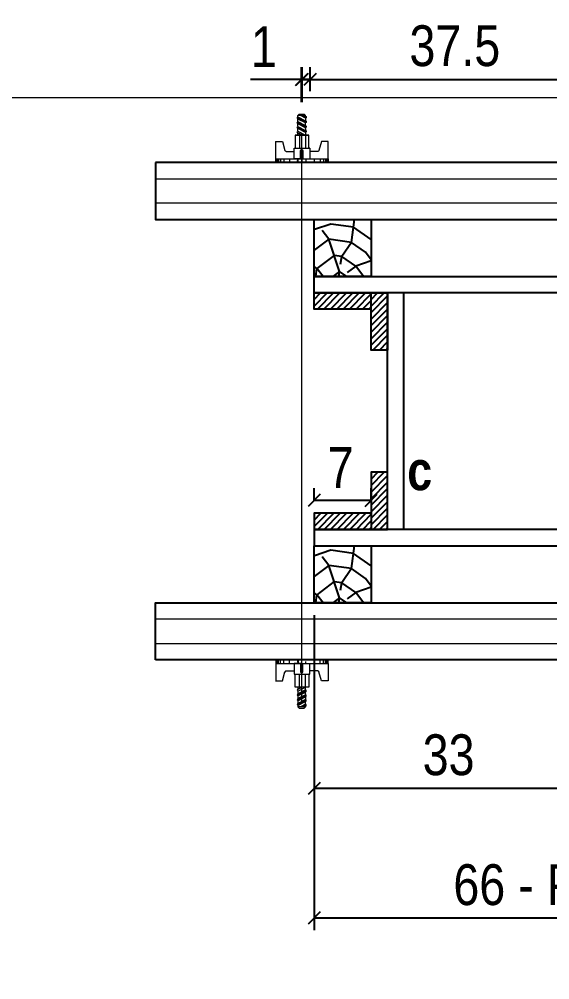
# Model space of a CAD drawing. Extents: x 2282 to 12463, y 760 to 16806.
# Drawn here: x 3115.1 to 3245.4, y 12692.1 to 12927.7 of the extents above; entities that cross this region are included whole.
import ezdxf

# ---------------------------------------------------------------- set-up
doc = ezdxf.new("R2010")
doc.units = 0
doc.layers.add('CARIMBO', color=255, linetype='Continuous', lineweight=9)
doc.layers.add('Hachura', color=251, linetype='Continuous', lineweight=9)
for name, color, linetype in [('COTA', 241, 'Continuous'), ('GRAVATA', 2, 'Continuous'), ('NOMENCLATURA', 7, 'Continuous'), ('Painéis', 200, 'Continuous'), ('PONTALETE', 7, 'Continuous'), ('SARRAFO', 251, 'Continuous')]:
    doc.layers.add(name, color=color, linetype=linetype)
doc.styles.add('COTA TECNICA 2X', font='techl___.ttf', dxfattribs={"height": 10})
doc.styles.add('ROMANC', font='techb___.ttf', dxfattribs={"height": 2.5})
doc.dimstyles.new('SECAO PILAR', dxfattribs={"dimtxt": 10, "dimasz": 3, "dimexe": 3, "dimexo": 3, "dimgap": 3, "dimtad": 1, "dimdec": 1, "dimlfac": 0.5, "dimzin": 12, "dimdsep": 46, "dimtxsty": 'COTA TECNICA 2X', "dimblk1": 'OBLIQUE', "dimblk2": 'OBLIQUE', "dimsah": 1, "dimcen": 0.9, "dimclrd": 256, "dimclre": 256, "dimclrt": 256, "dimadec": 1, "dimazin": 3, "dimtfac": 1, "dimtdec": 1, "dimtmove": 0, "dimatfit": 3, "dimfxl": 1, "dimtolj": 1, "dimtzin": 12, "dimarcsym": 0})

# ---------------------------------------------------------------- blocks, each defined once
blk = doc.blocks.new('_Oblique')
at = {"color": 0, "linetype": 'ByBlock', "lineweight": -2}
blk.add_line((-0.5, -0.5), (0.5, 0.5), dxfattribs=at)
blk = doc.blocks.new('*D319')
at = {"layer": 'COTA', "lineweight": -2, "transparency": 16777216}
for p, q in [((3187.56, 12781.58), (3187.56, 12704.29)), ((3319.59, 12781.58), (3319.59, 12704.29)), ((3187.56, 12707.29), (3319.59, 12707.29))]:
    blk.add_line(p, q, dxfattribs=at)
at = {"layer": 'Defpoints', "color": 0, "transparency": 16777216}
for p in [(3187.56, 12784.58), (3319.59, 12784.58), (3319.59, 12707.29)]:
    blk.add_point(p, dxfattribs=at)
at = {"layer": 'COTA', "lineweight": -2, "transparency": 16777216, "xscale": 3, "yscale": 3, "zscale": 3, "rotation": 180}
blk.add_blockref('_Oblique', (3187.56, 12707.29), dxfattribs=at)
at = {"layer": 'COTA', "lineweight": -2, "transparency": 16777216, "xscale": 3, "yscale": 3, "zscale": 3}
blk.add_blockref('_Oblique', (3319.59, 12707.29), dxfattribs=at)
at = {"layer": 'COTA', "transparency": 16777216, "insert": (3253.57, 12715.4), "char_height": 10, "attachment_point": 5, "style": 'COTA TECNICA 2X'}
blk.add_mtext('\\A1;66 - PAINEL', dxfattribs=at)
blk = doc.blocks.new('*D320')
at = {"layer": 'COTA', "lineweight": -2, "transparency": 16777216}
for p, q in [((3184.49, 12907.41), (3184.49, 12915.95)), ((3186.56, 12910.12), (3186.56, 12915.95)), ((3184.49, 12912.95), (3171.9, 12912.95)), ((3186.56, 12912.95), (3184.49, 12912.95)), ((3186.56, 12912.95), (3189.56, 12912.95))]:
    blk.add_line(p, q, dxfattribs=at)
at = {"layer": 'Defpoints', "color": 0, "transparency": 16777216}
for p in [(3184.49, 12912.95), (3186.56, 12907.12), (3184.49, 12904.41)]:
    blk.add_point(p, dxfattribs=at)
at = {"layer": 'COTA', "lineweight": -2, "transparency": 16777216, "xscale": 3, "yscale": 3, "zscale": 3}
blk.add_blockref('_Oblique', (3184.49, 12912.95), dxfattribs=at)
at = {"layer": 'COTA', "lineweight": -2, "transparency": 16777216, "xscale": 3, "yscale": 3, "zscale": 3, "rotation": 180}
blk.add_blockref('_Oblique', (3186.56, 12912.95), dxfattribs=at)
at = {"layer": 'COTA', "transparency": 16777216, "insert": (3175.2, 12921.01), "char_height": 10, "attachment_point": 5, "style": 'COTA TECNICA 2X'}
blk.add_mtext('\\A1;1', dxfattribs=at)
blk = doc.blocks.new('C')
at = {"layer": 'Hachura', "color": 0}
for p, q in [((0, 3.22), (0, -3.22)), ((0.45, 3.22), (0, 3.22)), ((0.46, 3.16), (0, 3.16)), ((0.46, 3.05), (0, 3.05)), ((0.46, 2.88), (0, 2.88)), ((0, 2.75), (0, -1.16)), ((0.46, 2.65), (0, 2.65)), ((0.45, -3.23), (0.45, 3.22)), ((0.45, 3.22), (2.58, 3.22)), ((2.58, 2.39), (1.47, 2.09)), ((2.58, 3.22), (2.58, 2.39)), ((0.46, 2.23), (0, 2.23)), ((0.46, 1.51), (0, 1.51)), ((1.35, 1.94), (1.35, 0.96)), ((0.39, 0.49), (0.17, 0.49)), ((1.74, 0.97), (0.45, 0.97)), ((1.45, 0.1), (0.45, 0.1)), ((1.74, -0.97), (1.74, 0.97)), ((1.74, 0.97), (1.74, 0.84)), ((1.74, 0.97), (1.74, 0.84)), ((1.74, 0.84), (3.35, 0.84)), ((3.35, 0.45), (1.74, 0.45)), ((3.32, 0.84), (3.32, -0.84)), ((3.35, 0.84), (3.35, -0.84)), ((3.68, 0.45), (3.35, 0.45)), ((3.84, -0.52), (3.35, 0.45)), ((3.35, 0.06), (3.67, -0.57)), ((3.68, 0.45), (4.16, -0.52)), ((3.72, 0.5), (4.25, -0.57)), ((4.37, -0.55), (3.83, 0.53)), ((4.15, 0.45), (3.93, 0.45)), ((4.42, -0.52), (3.93, 0.45)), ((4.15, 0.45), (4.26, 0.45)), ((4.26, 0.45), (4.74, -0.52)), ((4.3, 0.5), (4.83, -0.57)), ((4.95, -0.55), (4.41, 0.53)), ((4.51, 0.45), (4.84, 0.45)), ((5, -0.52), (4.51, 0.45)), ((4.84, 0.45), (5.32, -0.52)), ((4.88, 0.5), (5.41, -0.57)), ((5.53, -0.55), (4.99, 0.53)), ((5.58, -0.52), (5.09, 0.45)), ((5.42, 0.45), (5.09, 0.45)), ((5.58, -0.52), (5.09, 0.45)), ((5.42, 0.45), (5.74, -0.19)), ((5.46, 0.5), (5.74, -0.07)), ((5.74, 0.19), (5.57, 0.53)), ((5.74, 0.32), (5.68, 0.45)), ((5.68, 0.45), (5.74, 0.45)), ((5.74, 0.45), (5.9, 0.29)), ((5.74, 0.45), (5.74, -0.52)), ((5.9, -0.36), (5.9, 0.29)), ((0.45, 0), (0, 0)), ((0.08, -0.48), (0.29, -0.48)), ((0.29, -0.48), (0.4, -0.48)), ((0.45, 0), (0.45, -0.97)), ((0.45, -0.16), (1.45, -0.16)), ((0.45, -0.65), (0.45, -0.32)), ((0.45, -3.23), (0.45, -0.65)), ((0.45, -0.97), (1.74, -0.97)), ((1.35, -1.94), (1.35, -0.97)), ((3.35, -0.32), (1.74, -0.32)), ((3.35, -0.84), (1.74, -0.84)), ((3.35, -0.07), (3.58, -0.52)), ((3.35, -0.52), (3.58, -0.52)), ((3.84, -0.52), (4.16, -0.52)), ((4.42, -0.52), (4.74, -0.52)), ((4.63, -0.52), (4.74, -0.52)), ((5, -0.52), (5.32, -0.52)), ((5.58, -0.52), (5.74, -0.52)), ((5.74, -0.52), (5.9, -0.36)), ((5.74, -0.52), (5.74, -0.52)), ((0.46, -1.52), (0, -1.52)), ((0.46, -2.23), (0, -2.23)), ((2.58, -2.39), (1.47, -2.1)), ((0.46, -2.65), (0, -2.65)), ((0.46, -2.88), (0, -2.88)), ((0.46, -3.05), (0, -3.05)), ((0.46, -3.16), (0, -3.16)), ((0, -3.22), (2.57, -3.22)), ((2.58, -3.23), (2.58, -2.39))]:
    blk.add_line(p, q, dxfattribs=at)
for centre, radius, start, end in [((1.52, 1.94), 0.161, 104.7436, 180), ((1.44, -0.03), 0.129, 272.695, 87.305), ((3.81, 0.39), 0.143, 25.5688, 154.4312), ((4.39, 0.39), 0.143, 25.5688, 154.4312), ((4.97, 0.39), 0.143, 25.5688, 154.4312), ((5.55, 0.39), 0.143, 25.5688, 154.4312), ((0.17, -0.37), 0.174, 221.744, 317.8592), ((3.71, -0.4), 0.174, 222.1408, 318.256), ((4.29, -0.4), 0.174, 222.1408, 318.256), ((4.87, -0.4), 0.174, 222.1408, 318.256), ((5.45, -0.4), 0.174, 222.1408, 318.256), ((5.61, -0.4), 0.174, 317.8592, 318.256), ((1.52, -1.94), 0.161, 180, 255.2564)]:
    blk.add_arc(centre, radius, start, end, dxfattribs=at)
blk = doc.blocks.new('*D322')
at = {"layer": 'COTA', "lineweight": -2, "transparency": 16777216}
for p, q in [((3187.56, 12781.58), (3187.56, 12736.04)), ((3253.57, 12781.58), (3253.57, 12736.04)), ((3253.57, 12739.04), (3187.56, 12739.04))]:
    blk.add_line(p, q, dxfattribs=at)
at = {"layer": 'Defpoints', "color": 0, "transparency": 16777216}
for p in [(3187.56, 12784.58), (3253.57, 12784.58), (3187.56, 12739.04)]:
    blk.add_point(p, dxfattribs=at)
at = {"layer": 'COTA', "lineweight": -2, "transparency": 16777216, "xscale": 3, "yscale": 3, "zscale": 3, "rotation": 180}
blk.add_blockref('_Oblique', (3187.56, 12739.04), dxfattribs=at)
at = {"layer": 'COTA', "lineweight": -2, "transparency": 16777216, "xscale": 3, "yscale": 3, "zscale": 3}
blk.add_blockref('_Oblique', (3253.57, 12739.04), dxfattribs=at)
at = {"layer": 'COTA', "transparency": 16777216, "insert": (3220.57, 12747.26), "char_height": 10, "attachment_point": 5, "style": 'COTA TECNICA 2X'}
blk.add_mtext('\\A1;33', dxfattribs=at)
blk = doc.blocks.new('*D332')
at = {"layer": 'COTA', "lineweight": -2, "transparency": 16777216}
for p, q in [((3184.59, 12907.41), (3184.59, 12915.95)), ((3259.61, 12907.41), (3259.61, 12915.95)), ((3184.59, 12912.95), (3259.61, 12912.95))]:
    blk.add_line(p, q, dxfattribs=at)
at = {"layer": 'Defpoints', "color": 0, "transparency": 16777216}
for p in [(3259.61, 12912.95), (3184.59, 12904.41), (3259.61, 12904.41)]:
    blk.add_point(p, dxfattribs=at)
at = {"layer": 'COTA', "lineweight": -2, "transparency": 16777216, "xscale": 3, "yscale": 3, "zscale": 3, "rotation": 180}
blk.add_blockref('_Oblique', (3184.59, 12912.95), dxfattribs=at)
at = {"layer": 'COTA', "lineweight": -2, "transparency": 16777216, "xscale": 3, "yscale": 3, "zscale": 3}
blk.add_blockref('_Oblique', (3259.61, 12912.95), dxfattribs=at)
at = {"layer": 'COTA', "transparency": 16777216, "insert": (3222.1, 12921.17), "char_height": 10, "attachment_point": 5, "style": 'COTA TECNICA 2X'}
blk.add_mtext('\\A1;37.5', dxfattribs=at)
blk = doc.blocks.new('*D325')
at = {"layer": 'COTA', "lineweight": -2, "transparency": 16777216}
for p, q in [((3187.56, 12809.59), (3187.56, 12812.71)), ((3201.57, 12809.59), (3201.57, 12812.71)), ((3201.57, 12809.71), (3187.56, 12809.71))]:
    blk.add_line(p, q, dxfattribs=at)
at = {"layer": 'Defpoints', "color": 0, "transparency": 16777216}
for p in [(3187.56, 12809.71), (3187.56, 12806.59), (3201.57, 12806.59)]:
    blk.add_point(p, dxfattribs=at)
at = {"layer": 'COTA', "lineweight": -2, "transparency": 16777216, "xscale": 3, "yscale": 3, "zscale": 3, "rotation": 180}
blk.add_blockref('_Oblique', (3187.56, 12809.71), dxfattribs=at)
at = {"layer": 'COTA', "lineweight": -2, "transparency": 16777216, "xscale": 3, "yscale": 3, "zscale": 3}
blk.add_blockref('_Oblique', (3201.57, 12809.71), dxfattribs=at)
at = {"layer": 'COTA', "transparency": 16777216, "insert": (3194.06, 12817.79), "char_height": 10, "attachment_point": 5, "style": 'COTA TECNICA 2X'}
blk.add_mtext('\\A1;7', dxfattribs=at)

msp = doc.modelspace()

# ---------------------------------------------------------------- hatches: boundary and pattern name
at = {"layer": 'PONTALETE'}
h = msp.add_hatch(dxfattribs=at)
h.set_pattern_fill('TRONCO', color=1, scale=37.5, angle=82, style=0, pattern_type=2)
h.set_pattern_definition([(82, (-8446.92, 14227.254), (-31.91606, 42.35404), [11.25, -26.25]), (82, (-8448.776, 14227.515), (-31.91606, 42.35404), [11.25, -26.25]), (82, (-8452.23, 14229.893), (-31.91606, 42.35404), [7.5, -30]), (82, (-8455.68, 14232.272), (-31.91606, 42.35404), [5.625, -31.875]), (82, (-8459.394, 14232.794), (-31.91606, 42.35404), [3.75, -33.75]), (82, (-8464.413, 14224.032), (-31.91606, 42.35404), [1.875, -9.375, 1.875, -24.375]), (82, (-8465.486, 14229.863), (-31.91606, 42.35404), [1.875, -15, 5.625, -15]), (82, (-8466.3, 14237.55), (-31.91606, 42.35404), [1.875, -1.875, 1.875, -31.875]), (82, (-8468.417, 14235.955), (-31.91606, 42.35404), [1.875, -35.625]), (82, (-8472.39, 14234.62), (-31.91606, 42.35404), [5.625, -31.875]), (82, (-8476.105, 14235.142), (-31.91606, 42.35404), [7.5, -30]), (82, (-8480.08, 14233.808), (-31.91606, 42.35404), [9.375, -11.25, 1.875, -15]), (172, (-8459.886, 14215.822), (-42.35404, -31.91606), [1.875, -3.75, 9.375, -22.5]), (172, (-8463.34, 14218.2), (-42.35404, -31.91606), [1.875, -1.875, 5.625, -28.125]), (172, (-8477.93, 14222.145), (-42.35404, -31.91606), [3.75, -33.75]), (172, (-8462.817, 14221.914), (-42.35404, -31.91606), [7.5, -11.25, 1.875, -16.875]), (172, (-8482.98, 14226.64), (-42.35404, -31.91606), [1.875, -35.625]), (172, (-8464.15, 14225.89), (-42.35404, -31.91606), [5.625, -31.875]), (172, (-8465.486, 14229.863), (-42.35404, -31.91606), [3.75, -33.75]), (172, (-8464.965, 14233.577), (-42.35404, -31.91606), [1.875, -5.625, 5.625, -24.375]), (172, (-8466.56, 14235.694), (-42.35404, -31.91606), [1.875, -35.625]), (172, (-8458.872, 14236.507), (-42.35404, -31.91606), [5.25, -32.25]), (172, (-8451.184, 14237.32), (-42.35404, -31.91606), [3.75, -33.75]), (172, (-8465.517, 14243.12), (-42.35404, -31.91606), [1.875, -35.625]), (172, (-8463.138, 14246.574), (-42.35404, -31.91606), [5.625, -31.875]), (172, (-8462.616, 14250.287), (-42.35404, -31.91606), [5.625, -31.875]), (127, (-8448.545, 14242.63), (-37.13505, 5.21899), [2.651625, -2.651625, 2.651625, -45.078134]), (127, (-8458.872, 14236.507), (-37.13505, 5.21899), [5.30325, -47.72976]), (127, (-8479.528, 14224.263), (-37.13505, 5.21899), [5.30325, -47.72976]), (127, (-8469.2, 14230.385), (-37.13505, 5.21899), [5.30325, -47.72976]), (127, (-8461.512, 14231.198), (-37.13505, 5.21899), [5.30325, -47.72976]), (127, (-8452.52, 14241.295), (-37.13505, 5.21899), [5.30325, -47.72976]), (127, (-8454.898, 14237.842), (-37.13505, 5.21899), [7.95495, -45.07806]), (127, (-8473.174, 14229.05), (-37.13505, 5.21899), [2.65162, -50.38138]), (127, (-8477.15, 14227.715), (-37.13505, 5.21899), [2.65162, -50.38138]), (127, (-8475.06, 14242.57), (-37.13505, 5.21899), [2.65162, -50.38138]), (127, (-8458.581, 14225.106), (-37.13505, 5.21899), [2.65162, -50.38138]), (127, (-8468.708, 14247.357), (-37.13505, 5.21899), [2.65162, -50.38138]), (127, (-8466.82, 14233.838), (-37.13505, 5.21899), [2.65162, -50.38138]), (127, (-8470.013, 14238.073), (-37.13505, 5.21899), [2.65162, -50.38138]), (217, (-8462.847, 14235.172), (-5.21899, -37.13505), [2.651625, -2.651625, 7.95495, -39.77481]), (217, (-8462.064, 14240.743), (-5.21899, -37.13505), [2.65162, -50.38138]), (217, (-8449.067, 14238.916), (-5.21899, -37.13505), [2.65162, -50.38138]), (217, (-8459.394, 14232.794), (-5.21899, -37.13505), [2.65162, -50.38138]), (217, (-8466.038, 14239.408), (-5.21899, -37.13505), [2.65162, -50.38138]), (217, (-8458.06, 14228.82), (-5.21899, -37.13505), [2.65162, -50.38138]), (217, (-8455.972, 14243.673), (-5.21899, -37.13505), [2.65162, -50.38138]), (217, (-8448.485, 14216.113), (-5.21899, -37.13505), [2.65162, -50.38138]), (217, (-8450.08, 14218.23), (-5.21899, -37.13505), [5.30325, -47.72976]), (217, (-8451.676, 14220.349), (-5.21899, -37.13505), [5.30325, -47.72976]), (217, (-8451.154, 14224.062), (-5.21899, -37.13505), [5.30325, -47.72976]), (217, (-8454.607, 14226.44), (-5.21899, -37.13505), [5.30325, -47.72976]), (217, (-8467.373, 14243.382), (-5.21899, -37.13505), [5.30325, -47.72976]), (217, (-8447.762, 14248.2), (-5.21899, -37.13505), [5.30325, -47.72976]), (217, (-8477.21, 14254.232), (-5.21899, -37.13505), [5.30325, -47.72976]), (217, (-8473.496, 14253.71), (-5.21899, -37.13505), [5.30325, -47.72976]), (217, (-8472.16, 14249.735), (-5.21899, -37.13505), [5.30325, -47.72976]), (217, (-8475.814, 14223.74), (-5.21899, -37.13505), [7.95495, -45.07806]), (217, (-8468.708, 14247.357), (-5.21899, -37.13505), [7.95495, -45.07806]), (108.56505, (-8482.719, 14228.498), (5.218991, 37.135053), [4.1925, -79.66005]), (108.56505, (-8464.152, 14225.889), (5.218991, 37.135053), [4.1925, -79.66005]), (108.56505, (-8474.77, 14231.168), (5.218991, 37.135053), [4.1925, -79.66005]), (108.56505, (-8447.21, 14238.655), (5.218991, 37.135053), [4.1925, -79.66005]), (108.56505, (-8451.184, 14237.32), (5.218991, 37.135053), [4.1925, -79.66005]), (108.56505, (-8460.177, 14227.224), (5.218991, 37.135053), [4.1925, -79.66005]), (108.56505, (-8478.745, 14229.833), (5.218991, 37.135053), [4.1925, -79.66005]), (108.56505, (-8466.038, 14239.408), (5.218991, 37.135053), [8.385, -75.46755]), (145.43495, (-8471.609, 14240.19), (-37.135053, 5.218991), [4.1925, -79.66005]), (145.43495, (-8459.685, 14244.195), (-37.135053, 5.218991), [4.1925, -79.66005]), (145.43495, (-8469.722, 14226.672), (-37.135053, 5.218991), [4.1925, -79.66005]), (145.43495, (-8472.622, 14219.506), (-37.135053, 5.218991), [4.1925, -79.66005]), (145.43495, (-8462.064, 14240.743), (-37.135053, 5.218991), [4.1925, -79.66005]), (145.43495, (-8462.586, 14237.03), (-37.135053, 5.218991), [4.1925, -79.66005]), (145.43495, (-8470.244, 14222.958), (-37.135053, 5.218991), [8.385, -75.46755]), (145.43495, (-8453.332, 14248.983), (-37.135053, 5.218991), [8.385, -75.46755]), (145.43495, (-8455.711, 14245.53), (-37.135053, 5.218991), [8.385, -75.46755]), (198.56505, (-8454.316, 14215.04), (-37.135053, 5.218991), [4.1925, -79.66005]), (198.56505, (-8474.74, 14217.91), (-37.135053, 5.218991), [4.1925, -79.66005]), (198.56505, (-8447.702, 14221.683), (-37.135053, 5.218991), [4.1925, -79.66005]), (198.56505, (-8481.645, 14222.667), (-37.135053, 5.218991), [4.1925, -79.66005]), (198.56505, (-8458.842, 14223.249), (-37.135053, 5.218991), [4.1925, -79.66005]), (198.56505, (-8461.512, 14231.198), (-37.135053, 5.218991), [4.1925, -79.66005]), (198.56505, (-8468.417, 14235.955), (-37.135053, 5.218991), [4.1925, -79.66005]), (198.56505, (-8455.912, 14217.157), (-37.135057, 5.219004), [4.1925, -79.66005]), (198.56505, (-8460.177, 14227.224), (-37.135053, 5.218991), [4.1925, -79.66005]), (198.56505, (-8454.898, 14237.842), (-37.135053, 5.218991), [4.1925, -79.66005]), (198.56505, (-8458.09, 14242.078), (-37.135053, 5.218991), [4.1925, -79.66005]), (198.56505, (-8468.186, 14251.07), (-37.135053, 5.218991), [4.1925, -79.66005]), (198.56505, (-8483.241, 14224.785), (-37.135053, 5.218991), [4.1925, -79.66005]), (198.56505, (-8482.167, 14218.953), (-37.135053, 5.218991), [8.385, -75.46755]), (198.56505, (-8455.39, 14220.87), (-37.135053, 5.218991), [8.385, -75.46755]), (235.43495, (-8450.602, 14214.517), (-5.218991, -37.135053), [4.1925, -79.66005]), (235.43495, (-8444.31, 14245.821), (-5.218991, -37.135053), [4.1925, -79.66005]), (235.43495, (-8463.138, 14246.574), (-5.218991, -37.135053), [4.1925, -79.66005]), (235.43495, (-8452.228, 14229.893), (-5.218991, -37.135053), [4.1925, -79.66005]), (235.43495, (-8448.776, 14227.515), (-5.218991, -37.135053), [4.1925, -79.66005]), (235.43495, (-8455.68, 14232.272), (-5.218991, -37.135053), [4.1925, -79.66005]), (235.43495, (-8476.396, 14246.544), (-5.218991, -37.135053), [4.1925, -79.66005]), (235.43495, (-8477.731, 14250.518), (-5.218991, -37.135053), [8.385, -75.46755])])
h.paths.add_polyline_path([(3187.56, 12864.61), (3201.56, 12864.61), (3201.56, 12878.61), (3187.56, 12878.61)])
h = msp.add_hatch(dxfattribs=at)
h.set_pattern_fill('TRONCO', color=1, scale=37.5, angle=82, style=0, pattern_type=2)
h.set_pattern_definition([(82, (-8446.92, 14147.226), (-31.91606, 42.35404), [11.25, -26.25]), (82, (-8448.776, 14147.486), (-31.91606, 42.35404), [11.25, -26.25]), (82, (-8452.23, 14149.865), (-31.91606, 42.35404), [7.5, -30]), (82, (-8455.68, 14152.244), (-31.91606, 42.35404), [5.625, -31.875]), (82, (-8459.394, 14152.766), (-31.91606, 42.35404), [3.75, -33.75]), (82, (-8464.413, 14144.004), (-31.91606, 42.35404), [1.875, -9.375, 1.875, -24.375]), (82, (-8465.486, 14149.835), (-31.91606, 42.35404), [1.875, -15, 5.625, -15]), (82, (-8466.3, 14157.523), (-31.91606, 42.35404), [1.875, -1.875, 1.875, -31.875]), (82, (-8468.417, 14155.927), (-31.91606, 42.35404), [1.875, -35.625]), (82, (-8472.39, 14154.592), (-31.91606, 42.35404), [5.625, -31.875]), (82, (-8476.105, 14155.114), (-31.91606, 42.35404), [7.5, -30]), (82, (-8480.08, 14153.78), (-31.91606, 42.35404), [9.375, -11.25, 1.875, -15]), (172, (-8459.886, 14135.794), (-42.35404, -31.91606), [1.875, -3.75, 9.375, -22.5]), (172, (-8463.34, 14138.173), (-42.35404, -31.91606), [1.875, -1.875, 5.625, -28.125]), (172, (-8477.93, 14142.117), (-42.35404, -31.91606), [3.75, -33.75]), (172, (-8462.817, 14141.886), (-42.35404, -31.91606), [7.5, -11.25, 1.875, -16.875]), (172, (-8482.98, 14146.613), (-42.35404, -31.91606), [1.875, -35.625]), (172, (-8464.15, 14145.86), (-42.35404, -31.91606), [5.625, -31.875]), (172, (-8465.486, 14149.835), (-42.35404, -31.91606), [3.75, -33.75]), (172, (-8464.965, 14153.55), (-42.35404, -31.91606), [1.875, -5.625, 5.625, -24.375]), (172, (-8466.56, 14155.666), (-42.35404, -31.91606), [1.875, -35.625]), (172, (-8458.872, 14156.48), (-42.35404, -31.91606), [5.25, -32.25]), (172, (-8451.184, 14157.292), (-42.35404, -31.91606), [3.75, -33.75]), (172, (-8465.517, 14163.093), (-42.35404, -31.91606), [1.875, -35.625]), (172, (-8463.138, 14166.546), (-42.35404, -31.91606), [5.625, -31.875]), (172, (-8462.616, 14170.26), (-42.35404, -31.91606), [5.625, -31.875]), (127, (-8448.545, 14162.601), (-37.13505, 5.21899), [2.651625, -2.651625, 2.651625, -45.078134]), (127, (-8458.872, 14156.48), (-37.13505, 5.21899), [5.30325, -47.72976]), (127, (-8479.528, 14144.235), (-37.13505, 5.21899), [5.30325, -47.72976]), (127, (-8469.2, 14150.357), (-37.13505, 5.21899), [5.30325, -47.72976]), (127, (-8461.512, 14151.17), (-37.13505, 5.21899), [5.30325, -47.72976]), (127, (-8452.52, 14161.267), (-37.13505, 5.21899), [5.30325, -47.72976]), (127, (-8454.898, 14157.814), (-37.13505, 5.21899), [7.95495, -45.07806]), (127, (-8473.174, 14149.022), (-37.13505, 5.21899), [2.65162, -50.38138]), (127, (-8477.15, 14147.687), (-37.13505, 5.21899), [2.65162, -50.38138]), (127, (-8475.06, 14162.54), (-37.13505, 5.21899), [2.65162, -50.38138]), (127, (-8458.581, 14145.078), (-37.13505, 5.21899), [2.65162, -50.38138]), (127, (-8468.708, 14167.329), (-37.13505, 5.21899), [2.65162, -50.38138]), (127, (-8466.82, 14153.81), (-37.13505, 5.21899), [2.65162, -50.38138]), (127, (-8470.013, 14158.045), (-37.13505, 5.21899), [2.65162, -50.38138]), (217, (-8462.847, 14155.144), (-5.21899, -37.13505), [2.651625, -2.651625, 7.95495, -39.77481]), (217, (-8462.064, 14160.715), (-5.21899, -37.13505), [2.65162, -50.38138]), (217, (-8449.067, 14158.888), (-5.21899, -37.13505), [2.65162, -50.38138]), (217, (-8459.394, 14152.766), (-5.21899, -37.13505), [2.65162, -50.38138]), (217, (-8466.038, 14159.38), (-5.21899, -37.13505), [2.65162, -50.38138]), (217, (-8458.06, 14148.79), (-5.21899, -37.13505), [2.65162, -50.38138]), (217, (-8455.972, 14163.645), (-5.21899, -37.13505), [2.65162, -50.38138]), (217, (-8448.485, 14136.085), (-5.21899, -37.13505), [2.65162, -50.38138]), (217, (-8450.08, 14138.203), (-5.21899, -37.13505), [5.30325, -47.72976]), (217, (-8451.676, 14140.32), (-5.21899, -37.13505), [5.30325, -47.72976]), (217, (-8451.154, 14144.034), (-5.21899, -37.13505), [5.30325, -47.72976]), (217, (-8454.607, 14146.413), (-5.21899, -37.13505), [5.30325, -47.72976]), (217, (-8467.373, 14163.354), (-5.21899, -37.13505), [5.30325, -47.72976]), (217, (-8447.762, 14168.172), (-5.21899, -37.13505), [5.30325, -47.72976]), (217, (-8477.21, 14174.204), (-5.21899, -37.13505), [5.30325, -47.72976]), (217, (-8473.496, 14173.682), (-5.21899, -37.13505), [5.30325, -47.72976]), (217, (-8472.16, 14169.707), (-5.21899, -37.13505), [5.30325, -47.72976]), (217, (-8475.814, 14143.713), (-5.21899, -37.13505), [7.95495, -45.07806]), (217, (-8468.708, 14167.329), (-5.21899, -37.13505), [7.95495, -45.07806]), (108.56505, (-8482.719, 14148.47), (5.218991, 37.135053), [4.1925, -79.66005]), (108.56505, (-8464.152, 14145.86), (5.218991, 37.135053), [4.1925, -79.66005]), (108.56505, (-8474.77, 14151.14), (5.218991, 37.135053), [4.1925, -79.66005]), (108.56505, (-8447.21, 14158.627), (5.218991, 37.135053), [4.1925, -79.66005]), (108.56505, (-8451.184, 14157.292), (5.218991, 37.135053), [4.1925, -79.66005]), (108.56505, (-8460.177, 14147.195), (5.218991, 37.135053), [4.1925, -79.66005]), (108.56505, (-8478.745, 14149.805), (5.218991, 37.135053), [4.1925, -79.66005]), (108.56505, (-8466.038, 14159.38), (5.218991, 37.135053), [8.385, -75.46755]), (145.43495, (-8471.609, 14160.163), (-37.135053, 5.218991), [4.1925, -79.66005]), (145.43495, (-8459.685, 14164.167), (-37.135053, 5.218991), [4.1925, -79.66005]), (145.43495, (-8469.722, 14146.643), (-37.135053, 5.218991), [4.1925, -79.66005]), (145.43495, (-8472.622, 14139.477), (-37.135053, 5.218991), [4.1925, -79.66005]), (145.43495, (-8462.064, 14160.715), (-37.135053, 5.218991), [4.1925, -79.66005]), (145.43495, (-8462.586, 14157.001), (-37.135053, 5.218991), [4.1925, -79.66005]), (145.43495, (-8470.244, 14142.93), (-37.135053, 5.218991), [8.385, -75.46755]), (145.43495, (-8453.332, 14168.955), (-37.135053, 5.218991), [8.385, -75.46755]), (145.43495, (-8455.711, 14165.502), (-37.135053, 5.218991), [8.385, -75.46755]), (198.56505, (-8454.316, 14135.011), (-37.135053, 5.218991), [4.1925, -79.66005]), (198.56505, (-8474.74, 14137.882), (-37.135053, 5.218991), [4.1925, -79.66005]), (198.56505, (-8447.702, 14141.655), (-37.135053, 5.218991), [4.1925, -79.66005]), (198.56505, (-8481.645, 14142.639), (-37.135053, 5.218991), [4.1925, -79.66005]), (198.56505, (-8458.842, 14143.221), (-37.135053, 5.218991), [4.1925, -79.66005]), (198.56505, (-8461.512, 14151.17), (-37.135053, 5.218991), [4.1925, -79.66005]), (198.56505, (-8468.417, 14155.927), (-37.135053, 5.218991), [4.1925, -79.66005]), (198.56505, (-8455.912, 14137.129), (-37.135057, 5.219004), [4.1925, -79.66005]), (198.56505, (-8460.177, 14147.195), (-37.135053, 5.218991), [4.1925, -79.66005]), (198.56505, (-8454.898, 14157.814), (-37.135053, 5.218991), [4.1925, -79.66005]), (198.56505, (-8458.09, 14162.05), (-37.135053, 5.218991), [4.1925, -79.66005]), (198.56505, (-8468.186, 14171.042), (-37.135053, 5.218991), [4.1925, -79.66005]), (198.56505, (-8483.241, 14144.757), (-37.135053, 5.218991), [4.1925, -79.66005]), (198.56505, (-8482.167, 14138.925), (-37.135053, 5.218991), [8.385, -75.46755]), (198.56505, (-8455.39, 14140.842), (-37.135053, 5.218991), [8.385, -75.46755]), (235.43495, (-8450.602, 14134.49), (-5.218991, -37.135053), [4.1925, -79.66005]), (235.43495, (-8444.31, 14165.793), (-5.218991, -37.135053), [4.1925, -79.66005]), (235.43495, (-8463.138, 14166.546), (-5.218991, -37.135053), [4.1925, -79.66005]), (235.43495, (-8452.228, 14149.865), (-5.218991, -37.135053), [4.1925, -79.66005]), (235.43495, (-8448.776, 14147.486), (-5.218991, -37.135053), [4.1925, -79.66005]), (235.43495, (-8455.68, 14152.244), (-5.218991, -37.135053), [4.1925, -79.66005]), (235.43495, (-8476.396, 14166.516), (-5.218991, -37.135053), [4.1925, -79.66005]), (235.43495, (-8477.731, 14170.49), (-5.218991, -37.135053), [8.385, -75.46755])])
h.paths.add_polyline_path([(3187.56, 12784.58), (3201.56, 12784.58), (3201.56, 12798.58), (3187.56, 12798.58)])
at = {"layer": 'SARRAFO'}
h = msp.add_hatch(dxfattribs=at)
h.set_pattern_fill('ANSI31', color=256, scale=9, angle=0.5, style=0)
h.set_pattern_definition([(45.5, (-93654.0136, -20828.9453), (-0.802406755, 0.788522922), [])])
h.paths.add_polyline_path([(3187.56, 12860.59), (3187.56, 12856.59), (3201.57, 12856.59), (3201.57, 12860.59)])
h = msp.add_hatch(dxfattribs=at)
h.set_pattern_fill('ANSI31', color=256, scale=9, angle=0.5, style=0)
h.set_pattern_definition([(45.5, (-112406.0639, -20882.9904), (-0.802406755, 0.788522922), [])])
h.paths.add_polyline_path([(3205.57, 12860.59), (3201.57, 12860.59), (3201.57, 12846.58), (3205.57, 12846.58)])
h = msp.add_hatch(dxfattribs=at)
h.set_pattern_fill('ANSI31', color=256, scale=9, angle=0.5, style=0)
h.set_pattern_definition([(45.5, (-112406.0639, -20910.9904), (-0.802406755, 0.788522922), [])])
h.paths.add_polyline_path([(3205.57, 12816.61), (3201.57, 12816.61), (3201.57, 12802.59), (3205.57, 12802.59)])
h = msp.add_hatch(dxfattribs=at)
h.set_pattern_fill('ANSI31', color=256, scale=9, angle=0.5, style=0)
h.set_pattern_definition([(45.5, (-93654.0136, -20858.9453), (-0.802406755, 0.788522922), [])])
h.paths.add_polyline_path([(3187.56, 12806.59), (3187.56, 12802.59), (3201.57, 12802.59), (3201.57, 12806.59)])

# ---------------------------------------------------------------- linework, layer by layer
at = {"layer": 'CARIMBO', "color": 3}
msp.add_line((2282.39, 12908.5), (9611.68, 12908.5), dxfattribs=at)
at = {"layer": 'GRAVATA', "color": 1}
for points in [[(3148.6, 12892.61), (3148.6, 12878.61), (3358.95, 12878.61), (3358.95, 12892.61)], [(3148.6, 12770.58), (3148.6, 12784.58), (3358.95, 12784.58), (3358.95, 12770.58)]]:
    msp.add_lwpolyline(points, close=True, dxfattribs=at)
at = {"layer": 'Hachura'}
for p, q in [((3184.56, 12759.78), (3184.55, 12899.61)), ((3148.6, 12888.61), (3358.95, 12888.61)), ((3358.95, 12882.61), (3148.6, 12882.61)), ((3358.95, 12780.58), (3148.6, 12780.58)), ((3148.6, 12774.58), (3358.95, 12774.58))]:
    msp.add_line(p, q, dxfattribs=at)
at = {"layer": 'Painéis'}
for p, q in [((3205.57, 12802.59), (3205.57, 12860.59)), ((3209.57, 12802.59), (3209.57, 12860.59))]:
    msp.add_line(p, q, dxfattribs=at)
for points in [[(3319.59, 12864.61), (3319.59, 12860.59), (3187.56, 12860.59), (3187.56, 12864.61)], [(3319.59, 12798.58), (3319.59, 12802.59), (3187.56, 12802.59), (3187.56, 12798.58)]]:
    msp.add_lwpolyline(points, close=True, dxfattribs=at)
at = {"layer": 'PONTALETE', "color": 1}
for points in [[(3187.56, 12878.61), (3201.56, 12878.61), (3201.56, 12864.61), (3187.56, 12864.61)], [(3187.56, 12798.58), (3201.56, 12798.58), (3201.56, 12784.58), (3187.56, 12784.58)]]:
    msp.add_lwpolyline(points, close=True, dxfattribs=at)
at = {"layer": 'SARRAFO'}
for points in [[(3201.57, 12856.59), (3187.56, 12856.59), (3187.56, 12860.59)], [(3187.56, 12860.59), (3205.57, 12860.59), (3205.57, 12846.58), (3201.57, 12846.58), (3201.57, 12860.59)], [(3187.56, 12802.59), (3205.57, 12802.59), (3205.57, 12816.61), (3201.57, 12816.61), (3201.57, 12802.59)], [(3201.57, 12806.59), (3187.56, 12806.59), (3187.56, 12802.59)]]:
    msp.add_lwpolyline(points, dxfattribs=at)

# ---------------------------------------------------------------- block references
at = {"layer": 'Hachura', "linetype": 'Continuous', "yscale": 2, "zscale": 2, "rotation": 270}
for p, xscale in [((3184.56, 12892.61), -2), ((3184.56, 12770.58), 2)]:
    msp.add_blockref('C', p, dxfattribs=dict(at, xscale=xscale))

# ---------------------------------------------------------------- texts
at = {"layer": 'NOMENCLATURA', "style": 'ROMANC'}
msp.add_text('c', height=9.6, dxfattribs=at).set_placement((3210.41, 12812.22))

# ---------------------------------------------------------------- dimensions: what is measured, and where the dimension line sits
at = {"layer": 'COTA'}
for base, p1, p2, picture, middle in [((3184.49, 12912.95), (3186.56, 12907.12), (3184.49, 12904.41), '*D320', (3175.2, 12921.01)), ((3259.61, 12912.95), (3184.59, 12904.41), (3259.61, 12904.41), '*D332', (3222.1, 12921.17)), ((3187.56, 12739.04), (3253.57, 12784.58), (3187.56, 12784.58), '*D322', (3220.57, 12747.26))]:
    dim = msp.add_linear_dim(base=base, p1=p1, p2=p2, dimstyle='SECAO PILAR', dxfattribs=at)
    dim.commit()
    dim.dimension.update_dxf_attribs({"geometry": picture, "text_midpoint": middle})
dim = msp.add_linear_dim(base=(3187.56, 12809.71), p1=(3201.57, 12806.59), p2=(3187.56, 12806.59), angle=180, dimstyle='SECAO PILAR', dxfattribs=at)
dim.commit()
dim.dimension.update_dxf_attribs({"geometry": '*D325', "text_midpoint": (3194.06, 12809.71), "dimtype": 161})
dim = msp.add_linear_dim(base=(3319.59, 12707.29), p1=(3187.56, 12784.58), p2=(3319.59, 12784.58), text='<> - PAINEL', dimstyle='SECAO PILAR', dxfattribs=at)
dim.commit()
dim.dimension.update_dxf_attribs({"geometry": '*D319', "text_midpoint": (3253.57, 12715.4)})

doc.saveas('drawing.dxf')
